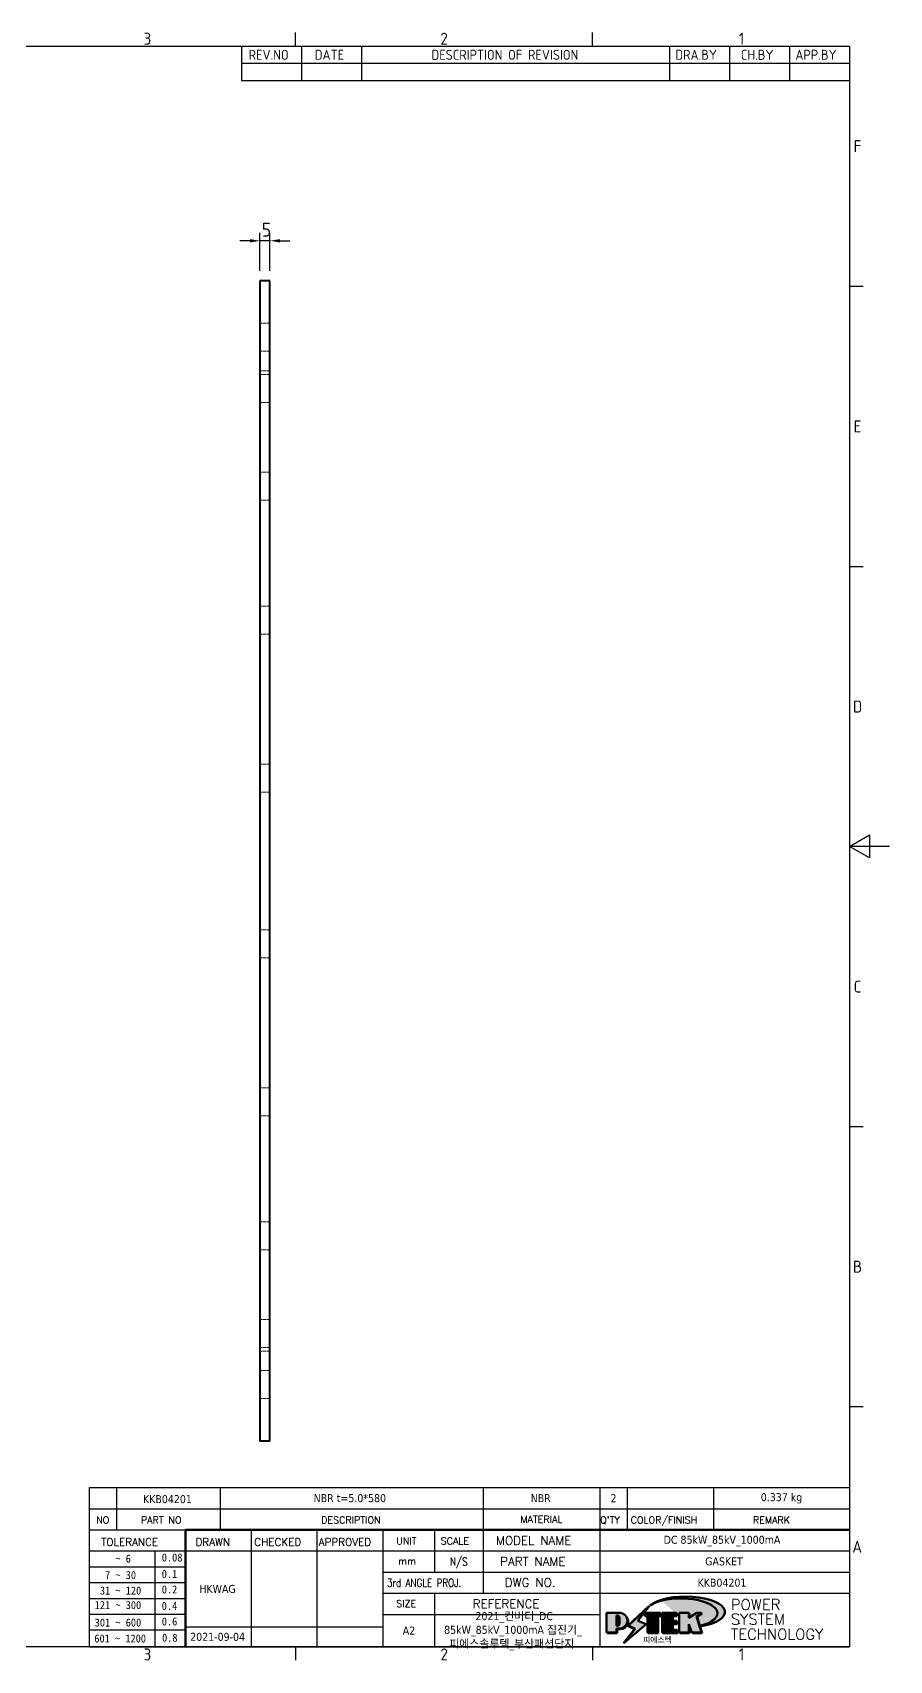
# Model space of a CAD drawing. Header units: millimetres. Extents: x 0 to 1188, y 0 to 840.
# Drawn here: x 760 to 1188, y 13 to 827 of the extents above; entities that cross this region are included whole.
import ezdxf
from ezdxf.enums import TextEntityAlignment as Align

# ---------------------------------------------------------------- set-up
doc = ezdxf.new("R2010")
doc.units = ezdxf.units.MM
doc.header["$LTSCALE"] = 2
doc.linetypes.add('DASHED', pattern=[0.2067, 0.1654, -0.0413])
doc.layers.get('0').update_dxf_attribs({"color": 3, "lineweight": 25})
for name, color, linetype, lineweight in [('가려진 것(ISO)', 2, 'DASHED', 18), ('가시적인 것(ISO)', 3, 'Continuous', 40), ('경계(ISO)', 7, 'Continuous', 25), ('기호(ISO)', 5, 'Continuous', 25), ('제목(ISO)', 5, 'Continuous', 50), ('치수(ISO)', 2, 'Continuous', 25), ('해치(ISO)', 7, 'Continuous', 18)]:
    doc.layers.add(name, color=color, linetype=linetype, lineweight=lineweight)
doc.styles.add('HAN_291', font='')
doc.styles.add('HAN_370', font='', dxfattribs={"width": 2})
doc.styles.add('ISO Proportiona M2B', font='isocp.shx')
doc.styles.add('RC_284', font='ROMANC.shx')
doc.styles.add('RC_287', font='ROMANC.shx')
doc.styles.add('RC_292', font='ROMANC.shx')
doc.styles.add('ROMANT_294', font='romant.shx')
doc.styles.add('문자 텍스트_M2B', font='isocp.shx')
doc.styles.add('치수 텍스트_PSTEK_POSCO', font='isocp.shx')
doc.styles.add('텍스트 스타일198', font='tahoma.ttf')
doc.styles.add('텍스트 스타일333', font='ROMANC.shx', dxfattribs={"width": 0.800000011920929})
doc.styles.get('HAN_291').set_extended_font_data('GulimChe')
doc.styles.get('HAN_370').set_extended_font_data('GulimChe')
doc.dimstyles.new('치수_PSTEK_POSCO', dxfattribs={"dimscale": 2, "dimtxt": 3.5, "dimasz": 2.5, "dimexe": 2, "dimexo": 2.5, "dimgap": 1, "dimtad": 1, "dimrnd": 1e-08, "dimdsep": 46, "dimtxsty": '치수 텍스트_PSTEK_POSCO', "dimcen": 0.09, "dimdle": 10, "dimclrd": 7, "dimclre": 7, "dimclrt": 2, "dimadec": 1, "dimazin": 2, "dimtfac": 1, "dimtmove": 0, "dimatfit": 3, "dimfxl": 0, "dimtolj": 1, "dimlwd": -1, "dimlwe": -1, "dimarcsym": 0})

# ---------------------------------------------------------------- blocks, each defined once
blk = doc.blocks.new('경계 Default Border')
at = {"layer": '경계(ISO)'}
for p, q in [((445.4999923706055, 410), (445.4999923706055, 413.4000015258789)), ((519.7499847412109, 410), (519.7499847412109, 413.4000015258789)), ((584.0000152587891, 350), (587.400016784668, 350)), ((584.0000152587891, 280), (587.400016784668, 280)), ((584.0000152587891, 140), (587.400016784668, 140)), ((584.0000152587891, 70), (587.400016784668, 70)), ((445.4999923706055, 10), (445.4999923706055, 6.599999666213989)), ((519.7499847412109, 10), (519.7499847412109, 6.599999666213989))]:
    blk.add_line(p, q, dxfattribs=at)
at = {"layer": '경계(ISO)', "flags": 128}
for points in [[(10, 10), (10, 410), (584.0000152587891, 410), (584.0000152587891, 10), (10, 10)], [(594.0000152587891, 210), (584.0000152587891, 210), (589.0000152587891, 212.8867530822754), (589.0000152587891, 207.1132469177246), (584.0000152587891, 210)]]:
    blk.add_lwpolyline(points, dxfattribs=at)
at = {"layer": '경계(ISO)', "color": 2, "char_height": 3.00000011920929, "attachment_point": 7, "style": '문자 텍스트_M2B'}
for s, insert in [('3', (407.5435395229536, 410.3713945155963)), ('2', (481.752739416884, 410.3713945155963)), ('1', (556.3610661041481, 410.4)), ('F', (585.0445395201642, 383.4999999403954)), ('E', (585.0445395201642, 313.4713944559917)), ('D', (584.8782702028949, 243.4713944559917)), ('C', (585.0445395201642, 173.4713944559917)), ('B', (584.8782702028949, 103.4713944559917)), ('A', (584.7144008173592, 33.49284856929444)), ('3', (407.5435395229536, 6.57139439638704)), ('2', (481.752739416884, 6.57139439638704)), ('1', (556.3610661041481, 6.59999988079071))]:
    blk.add_mtext(s, dxfattribs=dict(at, insert=insert))
blk = doc.blocks.new('제목 블록 PSTEK')
for color, points in [(252, [(317.2195697678507, 17.0593801673321), (322.0326348870767, 21.62682475217465), (322.2781991042243, 21.94392121864296), (317.0471853425802, 16.97985676345368), (318.7512090904202, 16.1899260703855), (316.0018030350395, 12.71868385740789), (316.3356552234328, 13.00206718743325), (318.9235935156908, 16.2694494742633)]), (5, [(321.6183518841322, 17.4193704504104), (319.5281351041078, 18.24969419629727), (322.4505835294948, 22.02344462252142), (317.2195697678507, 17.0593801673321), (318.9235935156908, 16.2694494742633), (316.1741874603099, 12.79820726128571)]), (1, [(324.4839107253602, 19.60711530335299), (325.2419748254881, 19.60711530335299), (325.2419748254881, 20.25857663940324), (321.2266040451076, 20.25857663940324), (321.2266040451076, 19.60711530335299), (321.9846681452406, 19.60711530335299), (321.9846681452406, 15.3430047401139), (324.4839107253602, 15.3430047401139)]), (252, [(321.9846681452406, 19.60711530335299), (321.4042753185749, 19.60711530335299), (321.4042753185749, 19.45905590879572), (321.9846681452406, 19.45905590879572)]), (252, [(324.6615819988275, 19.45905590879572), (325.4196460989604, 19.45905590879572), (325.4196460989604, 20.11051724484596), (325.2419748254881, 20.11051724484596), (325.2419748254881, 19.60711530335299), (324.4839107253602, 19.60711530335299), (324.4839107253602, 15.3430047401139), (322.1623394187076, 15.3430047401139), (322.1623394187076, 15.19494534555726), (324.6615819988275, 15.19494534555726)]), (1, [(329.2277337269622, 20.25857663940324), (325.65654113025, 20.25857663940324), (325.65654113025, 15.3430047401139), (329.3580259941756, 15.3430047401139), (329.3580259941756, 15.9944660761648), (328.1137701654877, 15.9944660761648), (328.1137701654877, 17.56360607323003), (329.2277337269622, 17.56360607323003), (329.2277337269622, 18.25543873810179), (328.1137701654877, 18.25543873810179), (328.1137701654877, 19.60711530335299), (329.2277337269622, 19.60711530335299)]), (252, [(328.2914414389548, 19.45905590879572), (329.4054050004294, 19.45905590879572), (329.4054050004294, 20.11051724484596), (329.2277337269622, 20.11051724484596), (329.2277337269622, 19.60711530335299), (328.1137701654877, 19.60711530335299), (328.1137701654877, 18.25543873810179), (328.2914414389548, 18.25543873810179)]), (252, [(328.2914414389548, 17.41554667867274), (329.4054050004294, 17.41554667867274), (329.4054050004294, 18.10737934354514), (329.2277337269622, 18.10737934354514), (329.2277337269622, 17.56360607323003), (328.1137701654877, 17.56360607323003), (328.1137701654877, 15.9944660761648), (328.2914414389548, 15.9944660761648)]), (1, [(332.3312149849806, 20.25857663940324), (329.8592894925411, 20.25857663940324), (329.8592894925411, 15.3430047401139), (332.3312149849806, 15.3430047401139), (332.3312149849806, 17.4318630164523), (333.0701931098801, 15.3430047401139), (335.4855464857051, 15.3430047401139), (334.2514536401189, 19.30614745124769), (335.4379594596742, 20.25857663940324), (334.3071782107978, 20.25857663940324), (332.3312149849806, 18.99741471888304)]), (252, [(332.5088862584528, 16.92964231796647), (332.3312149849806, 17.43186301645164), (332.3312149849806, 15.3430047401139), (330.0369607660135, 15.3430047401139), (330.0369607660135, 15.19494534555726), (332.5088862584528, 15.19494534555726)]), (252, [(332.5088862584528, 20.1105172448466), (332.3312149849806, 20.1105172448466), (332.3312149849806, 18.99741471888368), (332.5088862584528, 19.11081371413894)]), (252, [(335.6156307331414, 20.11051724484596), (335.2535118015555, 20.11051724484596), (334.2514536401189, 19.30614745124769), (335.4855464857051, 15.3430047401139), (333.1954852176545, 15.3430047401139), (333.2478643833523, 15.19494534555726), (335.6632177591723, 15.19494534555726), (334.4291249135862, 19.15808805669106)]), (252, [(329.5356972676428, 15.8464066816075), (329.3580259941756, 15.8464066816075), (329.3580259941756, 15.3430047401139), (325.8342124037171, 15.3430047401139), (325.8342124037171, 15.19494534555726), (329.5356972676428, 15.19494534555726)])]:
    blk.add_hatch(color=color).paths.add_polyline_path(points)
h = blk.add_hatch(color=1)
edge = h.paths.add_edge_path(flags=0)
edge.add_line((314.2242174273352, 19.60711530335299), (314.2242174273352, 17.00126995915134))
edge.add_line((314.2242174273352, 17.00126995915134), (314.3485873187598, 17.00126995915134))
edge.add_arc((314.3485873187598, 17.6527312952023), 0.6514613360509371, 270, 360)
edge.add_line((315.0000486548106, 17.6527312952023), (315.0000486548106, 18.95565396730211))
edge.add_arc((314.3485873187598, 18.95565396730212), 0.6514613360508712, 0, 90)
edge.add_line((314.3485873187598, 19.60711530335299), (314.2242174273352, 19.60711530335299))
edge = h.paths.add_edge_path()
edge.add_arc((314.9847713324306, 18.28938669179658), 1.969189947606664, 269.9999999999959, 450)
edge.add_line((314.9847713324306, 20.25857663940318), (311.7664314776902, 20.25857663940324))
edge.add_line((311.7664314776902, 20.25857663940324), (311.7664314776902, 15.3430047401139))
edge.add_line((311.7664314776902, 15.3430047401139), (314.2242174273352, 15.3430047401139))
edge.add_line((314.2242174273352, 15.3430047401139), (314.2242174273352, 16.32019674418991))
edge.add_line((314.2242174273352, 16.32019674418991), (314.9847713324307, 16.32019674418991))
h = blk.add_hatch(color=252)
edge = h.paths.add_edge_path()
edge.add_arc((314.9847713324309, 18.28938669179657), 1.969189947606666, 270, 406.8278729790604)
edge.add_arc((315.1624426058984, 18.1413272972396), 1.969189947606962, -90, 53.560984836317004, ccw=False)
edge.add_line((315.1624426058984, 16.17213734963263), (314.4018887008024, 16.17213734963263))
edge.add_line((314.4018887008024, 16.17213734963263), (314.4018887008024, 15.19494534555726))
edge.add_line((314.4018887008024, 15.19494534555726), (311.9441027511573, 15.19494534555726))
edge.add_line((311.9441027511573, 15.19494534555726), (311.9441027511573, 15.3430047401139))
edge.add_line((311.9441027511573, 15.3430047401139), (314.2242174273352, 15.3430047401139))
edge.add_line((314.2242174273352, 15.3430047401139), (314.2242174273352, 16.32019674418991))
edge.add_line((314.2242174273352, 16.32019674418991), (314.9847713324309, 16.32019674418991))
h = blk.add_hatch(color=252)
edge = h.paths.add_edge_path()
edge.add_line((314.4018887008024, 19.45905590879572), (314.5262585922315, 19.45905590879572))
edge.add_arc((314.5262585922314, 18.80759457274939), 0.6514613360463194, 60.4189348879147, 90.00000000000318, ccw=False)
edge.add_arc((314.3485873187602, 18.95565396730057), 0.6514613360524251, 39.96992292766206, 90.00000000009999)
edge.add_line((314.3485873187591, 19.60711530335307), (314.2242174273352, 19.60711530335298))
edge.add_line((314.2242174273352, 19.60711530335299), (314.2242174273352, 17.00126995915134))
edge.add_line((314.2242174273352, 17.00126995915134), (314.3485873187591, 17.00126995915134))
edge.add_arc((314.3485873187568, 17.652731295233), 0.6514613360816299, 270.0000000002, 274.6930825552478)
edge.add_line((314.4018887008024, 17.0034541317032), (314.4018887008024, 19.45905590879572))
at = {"layer": '해치(ISO)', "true_color": 0x27d1fc}
h = blk.add_hatch(color=140, dxfattribs=at)
edge = h.paths.add_edge_path()
edge.add_ellipse((330.3660919371412, 20.15576403068321), major_axis=(9.100907360794343, 0), ratio=0.4069904968023172, start_angle=301.3098473703837, end_angle=507.7436900681698)
edge.add_ellipse((331.5340919371412, 20.4634168429492), major_axis=(-9.82350664112931, 0), ratio=0.3942600559756514, start_angle=111.51207141178469, end_angle=334.47025347086895, ccw=False)
edge.add_line((335.1363447531188, 16.8601935978785), (335.0955236905705, 16.99119398620872))
at = {"color": 180}
for p, q in [((182.475792979055, 11.79100474011392), (182.4757929790549, 51.56524660363496)), ((182.4757929790549, 51.56524660363496), (372.4757929537551, 51.56524660363496)), ((189.2651435055721, 51.56524660363496), (189.2651435055722, 41.00524660363494)), ((215.2152739891528, 41.00524660363494), (215.2152739891528, 51.56524660363496)), ((280.8758854511282, 51.56524660363496), (280.8758854511282, 41.00524660363494)), ((310.0881549537552, 51.56524660363496), (310.0881549537553, 41.00524660363494)), ((316.9044520275131, 51.56524660363496), (316.9044520275127, 41.00524660363494)), ((338.4566026226726, 51.56524660363496), (338.4566026226727, 41.00524660363494)), ((372.4757929537551, 51.56524660363496), (372.4757929537551, 11.79100474011389)), ((182.475792979055, 46.2852466036349), (372.4757929537551, 46.28524660363492)), ((182.475792979055, 41.00524660363493), (206.451475290024, 41.00524660363493)), ((222.9401812389276, 11.79100474011392), (222.9401812389276, 41.00524660363494)), ((239.4288871878316, 11.79100474011392), (239.4288871878316, 41.00524660363494)), ((255.9175931367356, 11.79100474011392), (255.9175931367356, 41.00524660363494)), ((268.6918866058747, 41.00524660363494), (268.6918866058747, 30.44524660363498)), ((280.8758854511282, 41.00524660363494), (280.8758854511282, 25.16524660363502)), ((310.088154953755, 41.00524660363494), (310.088154953755, 11.79100474011392)), ((182.475792979055, 35.72524660363497), (206.451475290024, 35.72524660363497)), ((198.8621818849491, 12.02524660363491), (198.8621818849491, 35.72524660363497)), ((206.451475290024, 35.72524660363497), (372.4757929537551, 35.72524660363497)), ((182.475792979055, 31.77524660363492), (206.451475290024, 31.77524660363492)), ((255.917593136736, 30.44524660363498), (372.4757929537552, 30.44524660363501)), ((182.475792979055, 27.82524660363487), (206.451475290024, 27.82524660363487)), ((255.9175931367359, 25.16524660363502), (372.4757929537552, 25.165246603635)), ((268.6918866058744, 25.16524660363502), (268.6918866058744, 11.79100474011392)), ((182.475792979055, 23.87524660363505), (206.451475290024, 23.87524660363505)), ((182.475792979055, 19.92524660363478), (206.451475290024, 19.92524660363478)), ((206.451475290024, 16.74100474011396), (255.9175931367359, 16.74100474011396)), ((255.9175931367359, 19.88524660363481), (310.0881549537553, 19.88524660363481)), ((182.475792979055, 15.97524660363496), (206.451475290024, 15.97524660363496)), ((182.475792979055, 11.79100474011392), (372.4757929537551, 11.79100474011389))]:
    blk.add_line(p, q, dxfattribs=at)
at = {"color": 7, "lineweight": 50}
for p, q in [((206.4514752900237, 11.79100474011392), (206.4514752900237, 41.00524660363494)), ((206.451475290024, 41.00524660363494), (372.4757929537551, 41.00524660363496))]:
    blk.add_line(p, q, dxfattribs=at)
at = {"color": 7}
for p, q in [((322.2781991042243, 21.94392121864296), (317.0471853425802, 16.97985676345368)), ((322.4505835294948, 22.02344462252142), (317.2195697678507, 17.0593801673321)), ((317.2195697678507, 17.0593801673321), (322.0326348870767, 21.62682475217465)), ((319.5281351041078, 18.24969419629727), (322.4505835294948, 22.02344462252142)), ((322.0326348870767, 21.62682475217465), (322.2781991042243, 21.94392121864296)), ((311.7664314776902, 20.25900474011391), (311.7664314776902, 15.34300474011391)), ((314.9847713324309, 20.25857663940324), (311.7664314776902, 20.25857663940324)), ((314.9847713324309, 20.25857663940324), (311.7664314776902, 20.25857663940324)), ((311.7664314776902, 20.25857663940324), (311.7664314776902, 15.3430047401139)), ((314.2242174273352, 17.00126995915134), (314.2242174273352, 19.60711530335299)), ((314.2242174273352, 19.60711530335299), (314.3485873187591, 19.60711530335299)), ((314.3485873187591, 19.60711530335299), (314.2242174273352, 19.60711530335299)), ((314.2242174273352, 19.60711530335299), (314.2242174273352, 17.00126995915134)), ((314.2242174273352, 17.00126995915134), (314.2242174273352, 19.60711530335299)), ((314.2242174273352, 19.60711530335299), (314.3485873187591, 19.60711530335299)), ((314.3485873187591, 17.00126995915134), (314.2242174273352, 17.00126995915134)), ((314.2242174273352, 17.00126995915134), (314.3485873187591, 17.00126995915134)), ((314.3485873187591, 17.00126995915134), (314.2242174273352, 17.00126995915134)), ((314.2242174273352, 16.32019674418991), (314.9847713324309, 16.32019674418991)), ((314.2242174273352, 15.3430047401139), (314.2242174273352, 16.32019674418991)), ((314.9847713324309, 16.32019674418991), (314.2242174273352, 16.32019674418991)), ((314.2242174273352, 16.32019674418991), (314.2242174273352, 15.3430047401139)), ((314.2242174273352, 16.32019674418991), (314.9847713324309, 16.32019674418991)), ((314.2242174273352, 15.3430047401139), (314.2242174273352, 16.32019674418991)), ((314.4018887008024, 19.45905590879572), (314.5262585922314, 19.45905590879572)), ((314.4018887008024, 17.0034541317032), (314.4018887008024, 19.45905590879572)), ((315.0000486548106, 18.95565396730275), (315.0000486548106, 17.65273129520161)), ((315.0000486548106, 18.95565396730275), (315.0000486548106, 17.65273129520161)), ((316.1741874603099, 12.79820726128571), (321.6183518841322, 17.4193704504104)), ((317.0471853425802, 16.97985676345368), (318.7512090904202, 16.1899260703855)), ((318.9235935156908, 16.2694494742633), (317.2195697678507, 17.0593801673321)), ((317.2195697678507, 17.0593801673321), (318.9235935156908, 16.2694494742633)), ((321.6183518841322, 17.4193704504104), (319.5281351041078, 18.24969419629727)), ((325.2419748254881, 20.25857663940324), (321.2266040451076, 20.25857663940324)), ((321.2266040451076, 20.25857663940324), (321.2266040451076, 19.60711530335299)), ((325.2419748254881, 20.25857663940324), (321.2266040451076, 20.25857663940324)), ((321.2266040451076, 20.25857663940324), (321.2266040451076, 19.60711530335299)), ((321.2266040451076, 19.60711530335299), (321.9846681452406, 19.60711530335299)), ((321.2266040451076, 19.60711530335299), (321.9846681452406, 19.60711530335299)), ((321.4042753185749, 19.60711530335299), (321.4042753185749, 19.45905590879572)), ((321.9846681452406, 19.60711530335299), (321.4042753185749, 19.60711530335299)), ((321.4042753185749, 19.45905590879572), (321.9846681452406, 19.45905590879572)), ((321.9846681452406, 19.60711530335299), (321.9846681452406, 15.3430047401139)), ((321.9846681452406, 19.45905590879572), (321.9846681452406, 19.60711530335299)), ((321.9846681452406, 19.60711530335299), (321.9846681452406, 15.3430047401139)), ((324.4839107253602, 19.60711530335299), (325.2419748254881, 19.60711530335299)), ((324.4839107253602, 15.3430047401139), (324.4839107253602, 19.60711530335299)), ((325.2419748254881, 19.60711530335299), (324.4839107253602, 19.60711530335299)), ((324.4839107253602, 19.60711530335299), (324.4839107253602, 15.3430047401139)), ((324.4839107253602, 19.60711530335299), (325.2419748254881, 19.60711530335299)), ((324.4839107253602, 15.3430047401139), (324.4839107253602, 19.60711530335299)), ((324.6615819988275, 19.45905590879572), (325.4196460989604, 19.45905590879572)), ((324.6615819988275, 15.19494534555726), (324.6615819988275, 19.45905590879572)), ((325.2419748254881, 19.60711530335299), (325.2419748254881, 20.25857663940324)), ((325.2419748254881, 19.60711530335299), (325.2419748254881, 20.25857663940324)), ((325.4196460989604, 20.11051724484596), (325.2419748254881, 20.11051724484596)), ((325.2419748254881, 20.11051724484596), (325.2419748254881, 19.60711530335299)), ((325.4196460989604, 19.45905590879572), (325.4196460989604, 20.11051724484596)), ((329.2277337269622, 20.25857663940324), (325.65654113025, 20.25857663940324)), ((325.65654113025, 20.25857663940324), (325.65654113025, 15.3430047401139)), ((325.65654113025, 20.25857663940324), (325.65654113025, 15.3430047401139)), ((329.2277337269622, 20.25857663940324), (325.65654113025, 20.25857663940324)), ((328.1137701654877, 18.25543873810179), (328.1137701654877, 19.60711530335299)), ((328.1137701654877, 19.60711530335299), (329.2277337269622, 19.60711530335299)), ((329.2277337269622, 19.60711530335299), (328.1137701654877, 19.60711530335299)), ((328.1137701654877, 19.60711530335299), (328.1137701654877, 18.25543873810179)), ((328.1137701654877, 18.25543873810179), (328.1137701654877, 19.60711530335299)), ((328.1137701654877, 19.60711530335299), (329.2277337269622, 19.60711530335299)), ((329.2277337269622, 18.25543873810179), (328.1137701654877, 18.25543873810179)), ((328.1137701654877, 18.25543873810179), (328.2914414389548, 18.25543873810179)), ((329.2277337269622, 18.25543873810179), (328.1137701654877, 18.25543873810179)), ((328.1137701654877, 17.56360607323003), (329.2277337269622, 17.56360607323003)), ((328.1137701654877, 15.9944660761648), (328.1137701654877, 17.56360607323003)), ((329.2277337269622, 17.56360607323003), (328.1137701654877, 17.56360607323003)), ((328.1137701654877, 17.56360607323003), (328.1137701654877, 15.9944660761648)), ((328.1137701654877, 17.56360607323003), (329.2277337269622, 17.56360607323003)), ((328.1137701654877, 15.9944660761648), (328.1137701654877, 17.56360607323003)), ((328.2914414389548, 18.25543873810179), (328.2914414389548, 19.45905590879572)), ((328.2914414389548, 19.45905590879572), (329.4054050004294, 19.45905590879572)), ((328.2914414389548, 15.9944660761648), (328.2914414389548, 17.41554667867274)), ((328.2914414389548, 17.41554667867274), (329.4054050004294, 17.41554667867274)), ((329.2277337269622, 19.60711530335299), (329.2277337269622, 20.25857663940324)), ((329.2277337269622, 19.60711530335299), (329.2277337269622, 20.25857663940324)), ((329.4054050004294, 20.11051724484596), (329.2277337269622, 20.11051724484596)), ((329.2277337269622, 20.11051724484596), (329.2277337269622, 19.60711530335299)), ((329.2277337269622, 17.56360607323003), (329.2277337269622, 18.25543873810179)), ((329.2277337269622, 17.56360607323003), (329.2277337269622, 18.25543873810179)), ((329.4054050004294, 18.10737934354514), (329.2277337269622, 18.10737934354514)), ((329.2277337269622, 18.10737934354514), (329.2277337269622, 17.56360607323003)), ((329.4054050004294, 19.45905590879572), (329.4054050004294, 20.11051724484596)), ((329.4054050004294, 17.41554667867274), (329.4054050004294, 18.10737934354514)), ((332.3312149849806, 20.25857663940324), (329.8592894925411, 20.25857663940324)), ((329.8592894925411, 20.25857663940324), (329.8592894925411, 15.3430047401139)), ((329.8592894925411, 20.25857663940324), (329.8592894925411, 15.3430047401139)), ((332.3312149849806, 20.25857663940324), (329.8592894925411, 20.25857663940324)), ((334.3071782107978, 20.25857663940324), (332.3312149849806, 18.99741471888304)), ((332.3312149849806, 18.99741471888304), (332.3312149849806, 20.25857663940324)), ((334.3071782107978, 20.25857663940324), (332.3312149849806, 18.99741471888304)), ((332.3312149849806, 18.99741471888304), (332.3312149849806, 20.25857663940324)), ((332.5088862584528, 20.1105172448466), (332.3312149849806, 20.1105172448466)), ((332.3312149849806, 20.1105172448466), (332.3312149849806, 18.99741471888368)), ((332.3312149849806, 18.99741471888368), (332.5088862584528, 19.11081371413894)), ((332.3312149849806, 17.4318630164523), (333.0701931098801, 15.3430047401139)), ((332.3312149849806, 15.3430047401139), (332.3312149849806, 17.4318630164523)), ((332.5088862584528, 16.92964231796647), (332.3312149849806, 17.43186301645164)), ((332.3312149849806, 17.43186301645164), (332.3312149849806, 15.3430047401139)), ((332.3312149849806, 17.4318630164523), (333.0701931098801, 15.3430047401139)), ((332.3312149849806, 15.3430047401139), (332.3312149849806, 17.4318630164523)), ((332.5088862584528, 19.11081371413894), (332.5088862584528, 20.1105172448466)), ((332.5088862584528, 15.19494534555726), (332.5088862584528, 16.92964231796647)), ((334.2514536401189, 19.30614745124769), (335.4379594596742, 20.25857663940324)), ((334.2514536401189, 19.30614745124769), (335.4379594596742, 20.25857663940324)), ((335.2535118015555, 20.11051724484596), (334.2514536401189, 19.30614745124769)), ((335.4855464857051, 15.3430047401139), (334.2514536401189, 19.30614745124769)), ((334.2514536401189, 19.30614745124769), (335.4855464857051, 15.3430047401139)), ((335.4855464857051, 15.3430047401139), (334.2514536401189, 19.30614745124769)), ((335.4379594596742, 20.25857663940324), (334.3071782107978, 20.25857663940324)), ((335.4379594596742, 20.25857663940324), (334.3071782107978, 20.25857663940324)), ((334.4291249135862, 19.15808805669104), (335.6156307331414, 20.11051724484596)), ((335.6632177591723, 15.19494534555726), (334.4291249135862, 19.15808805669104)), ((335.6156307331414, 20.11051724484596), (335.2535118015555, 20.11051724484596)), ((345.0447381189468, 17.50375595811051), (344.9867755289346, 17.689895936919)), ((311.7664314776902, 15.3430047401139), (314.2242174273352, 15.3430047401139)), ((311.7664314776902, 15.3430047401139), (314.2242174273352, 15.3430047401139)), ((314.2242174273352, 15.3430047401139), (311.9441027511573, 15.3430047401139)), ((311.9441027511573, 15.3430047401139), (311.9441027511573, 15.19494534555726)), ((311.9441027511573, 15.19494534555726), (314.4018887008024, 15.19494534555726)), ((314.4018887008024, 16.17213734963263), (315.162442605898, 16.17213734963263)), ((314.4018887008024, 15.19494534555726), (314.4018887008024, 16.17213734963263)), ((318.7512090904202, 16.1899260703855), (316.0018030350395, 12.71868385740789)), ((316.0018030350395, 12.71868385740789), (316.3356552234328, 13.00206718743325)), ((318.9235935156908, 16.2694494742633), (316.1741874603099, 12.79820726128571)), ((316.3356552234328, 13.00206718743325), (318.9235935156908, 16.2694494742633)), ((321.9846681452406, 15.3430047401139), (324.4839107253602, 15.3430047401139)), ((321.9846681452406, 15.3430047401139), (324.4839107253602, 15.3430047401139)), ((324.4839107253602, 15.3430047401139), (322.1623394187076, 15.3430047401139)), ((322.1623394187076, 15.3430047401139), (322.1623394187076, 15.19494534555726)), ((322.1623394187076, 15.19494534555726), (324.6615819988275, 15.19494534555726)), ((325.65654113025, 15.3430047401139), (329.3580259941756, 15.3430047401139)), ((325.65654113025, 15.3430047401139), (329.3580259941756, 15.3430047401139)), ((329.3580259941756, 15.3430047401139), (325.8342124037171, 15.3430047401139)), ((325.8342124037171, 15.3430047401139), (325.8342124037171, 15.19494534555726)), ((325.8342124037171, 15.19494534555726), (329.5356972676428, 15.19494534555726)), ((329.3580259941756, 15.9944660761648), (328.1137701654877, 15.9944660761648)), ((328.1137701654877, 15.9944660761648), (328.2914414389548, 15.9944660761648)), ((329.3580259941756, 15.9944660761648), (328.1137701654877, 15.9944660761648)), ((329.3580259941756, 15.3430047401139), (329.3580259941756, 15.9944660761648)), ((329.3580259941756, 15.3430047401139), (329.3580259941756, 15.9944660761648)), ((329.5356972676428, 15.8464066816075), (329.3580259941756, 15.8464066816075)), ((329.3580259941756, 15.8464066816075), (329.3580259941756, 15.3430047401139)), ((329.5356972676428, 15.19494534555726), (329.5356972676428, 15.8464066816075)), ((329.8592894925411, 15.3430047401139), (332.3312149849806, 15.3430047401139)), ((329.8592894925411, 15.3430047401139), (332.3312149849806, 15.3430047401139)), ((332.3312149849806, 15.3430047401139), (330.0369607660135, 15.3430047401139)), ((330.0369607660135, 15.3430047401139), (330.0369607660135, 15.19494534555726)), ((330.0369607660135, 15.19494534555726), (332.5088862584528, 15.19494534555726)), ((333.0701931098801, 15.3430047401139), (335.4855464857051, 15.3430047401139)), ((333.0701931098801, 15.3430047401139), (335.4855464857051, 15.3430047401139)), ((335.4855464857051, 15.3430047401139), (333.1954852176545, 15.3430047401139)), ((333.1954852176545, 15.3430047401139), (333.2478643833523, 15.19494534555726)), ((333.2478643833523, 15.19494534555726), (335.6632177591723, 15.19494534555726))]:
    blk.add_line(p, q, dxfattribs=at)
at = {"color": 5}
for p, q in [((322.4505835294948, 22.02344462252142), (317.2195697678507, 17.0593801673321)), ((319.5281351041078, 18.24969419629727), (322.4505835294948, 22.02344462252142)), ((316.1741874603099, 12.79820726128571), (321.6183518841322, 17.4193704504104)), ((317.2195697678507, 17.0593801673321), (318.9235935156908, 16.2694494742633)), ((321.6183518841322, 17.4193704504104), (319.5281351041078, 18.24969419629727)), ((318.9235935156908, 16.2694494742633), (316.1741874603099, 12.79820726128571))]:
    blk.add_line(p, q, dxfattribs=at)
at = {"color": 1}
for p, q in [((314.9847713324309, 20.25857663940324), (311.7664314776902, 20.25857663940324)), ((311.7664314776902, 20.25857663940324), (311.7664314776902, 15.3430047401139)), ((314.2242174273352, 17.00126995915134), (314.2242174273352, 19.60711530335299)), ((314.2242174273352, 19.60711530335299), (314.3485873187591, 19.60711530335299)), ((314.3485873187591, 17.00126995915134), (314.2242174273352, 17.00126995915134)), ((314.2242174273352, 16.32019674418991), (314.9847713324309, 16.32019674418991)), ((314.2242174273352, 15.3430047401139), (314.2242174273352, 16.32019674418991)), ((315.0000486548106, 18.95565396730275), (315.0000486548106, 17.65273129520161)), ((325.2419748254881, 20.25857663940324), (321.2266040451076, 20.25857663940324)), ((321.2266040451076, 20.25857663940324), (321.2266040451076, 19.60711530335299)), ((321.2266040451076, 19.60711530335299), (321.9846681452406, 19.60711530335299)), ((321.9846681452406, 19.60711530335299), (321.9846681452406, 15.3430047401139)), ((324.4839107253602, 19.60711530335299), (325.2419748254881, 19.60711530335299)), ((324.4839107253602, 15.3430047401139), (324.4839107253602, 19.60711530335299)), ((325.2419748254881, 19.60711530335299), (325.2419748254881, 20.25857663940324)), ((329.2277337269622, 20.25857663940324), (325.65654113025, 20.25857663940324)), ((325.65654113025, 20.25857663940324), (325.65654113025, 15.3430047401139)), ((328.1137701654877, 18.25543873810179), (328.1137701654877, 19.60711530335299)), ((328.1137701654877, 19.60711530335299), (329.2277337269622, 19.60711530335299)), ((329.2277337269622, 18.25543873810179), (328.1137701654877, 18.25543873810179)), ((328.1137701654877, 17.56360607323003), (329.2277337269622, 17.56360607323003)), ((328.1137701654877, 15.9944660761648), (328.1137701654877, 17.56360607323003)), ((329.2277337269622, 19.60711530335299), (329.2277337269622, 20.25857663940324)), ((329.2277337269622, 17.56360607323003), (329.2277337269622, 18.25543873810179)), ((332.3312149849806, 20.25857663940324), (329.8592894925411, 20.25857663940324)), ((329.8592894925411, 20.25857663940324), (329.8592894925411, 15.3430047401139)), ((334.3071782107978, 20.25857663940324), (332.3312149849806, 18.99741471888304)), ((332.3312149849806, 18.99741471888304), (332.3312149849806, 20.25857663940324)), ((332.3312149849806, 17.4318630164523), (333.0701931098801, 15.3430047401139)), ((332.3312149849806, 15.3430047401139), (332.3312149849806, 17.4318630164523)), ((334.2514536401189, 19.30614745124769), (335.4379594596742, 20.25857663940324)), ((335.4855464857051, 15.3430047401139), (334.2514536401189, 19.30614745124769)), ((335.4379594596742, 20.25857663940324), (334.3071782107978, 20.25857663940324)), ((311.7664314776902, 15.3430047401139), (314.2242174273352, 15.3430047401139)), ((321.9846681452406, 15.3430047401139), (324.4839107253602, 15.3430047401139)), ((325.65654113025, 15.3430047401139), (329.3580259941756, 15.3430047401139)), ((329.3580259941756, 15.9944660761648), (328.1137701654877, 15.9944660761648)), ((329.3580259941756, 15.3430047401139), (329.3580259941756, 15.9944660761648)), ((329.8592894925411, 15.3430047401139), (332.3312149849806, 15.3430047401139)), ((333.0701931098801, 15.3430047401139), (335.4855464857051, 15.3430047401139))]:
    blk.add_line(p, q, dxfattribs=at)
at = {"color": 7}
for centre, radius, start, end in [((314.3485873187598, 18.95565396730211), 0.6514613360508712, 0, 90), ((314.3485873187602, 18.95565396730057), 0.6514613360524251, 39.96992292766117, 90), ((314.3485873187598, 18.95565396730212), 0.6514613360508712, 0, 90), ((314.3485873187597, 17.65273129520228), 0.6514613360509381, 270, 0), ((314.3485873187598, 17.6527312952023), 0.6514613360509381, 270, 0), ((314.3485873187568, 17.652731295233), 0.6514613360816299, 270, 274.6930825552478), ((314.5262585922314, 18.80759457274939), 0.6514613360463193, 60.41893488791137, 90), ((314.9847713324309, 18.28938669179658), 1.969189947606665, 270, 90), ((314.9847713324309, 18.28938669179658), 1.969189947606665, 270, 90), ((314.9847713324307, 18.2893866917965), 1.969189947606594, 270, 46.82787297909833), ((315.1624426058984, 18.1413272972396), 1.969189947606961, 270, 53.56098483636067)]:
    blk.add_arc(centre, radius, start, end, dxfattribs=at)
at = {"color": 1}
for centre, radius, start, end in [((314.3485873187598, 18.95565396730211), 0.6514613360508712, 0, 90), ((314.3485873187598, 17.6527312952023), 0.6514613360509381, 270, 0), ((314.9847713324309, 18.28938669179657), 1.969189947606665, 270, 90)]:
    blk.add_arc(centre, radius, start, end, dxfattribs=at)
at = {"layer": '제목(ISO)', "lineweight": 18}
blk.add_line((182.475792979055, 35.72500474011393), (182.475792979055, 11.79100474011392), dxfattribs=at)
at = {"layer": '제목(ISO)'}
for p, q in [((322.2781991042243, 21.94392121864296), (317.0471853425802, 16.97985676345368)), ((322.4505835294948, 22.02344462252142), (317.2195697678507, 17.0593801673321)), ((317.2195697678507, 17.0593801673321), (322.0326348870767, 21.62682475217465)), ((319.5281351041078, 18.24969419629727), (322.4505835294948, 22.02344462252142)), ((322.0326348870767, 21.62682475217465), (322.2781991042243, 21.94392121864296)), ((314.9847713324306, 20.25857663940324), (311.7664314776902, 20.25857663940324)), ((311.7664314776902, 20.25857663940324), (311.7664314776902, 15.3430047401139)), ((314.2242174273352, 17.00126995915134), (314.2242174273352, 19.60711530335299)), ((314.2242174273352, 19.60711530335299), (314.3485873187598, 19.60711530335299)), ((314.3485873187591, 19.60711530335299), (314.2242174273352, 19.60711530335299)), ((314.2242174273352, 19.60711530335299), (314.2242174273352, 17.00126995915134)), ((314.3485873187598, 17.00126995915134), (314.2242174273352, 17.00126995915134)), ((314.2242174273352, 17.00126995915134), (314.3485873187591, 17.00126995915134)), ((314.2242174273352, 15.3430047401139), (314.2242174273352, 16.32019674418991)), ((314.2242174273352, 16.32019674418991), (314.9847713324307, 16.32019674418991)), ((314.9847713324309, 16.32019674418991), (314.2242174273352, 16.32019674418991)), ((314.2242174273352, 16.32019674418991), (314.2242174273352, 15.3430047401139)), ((314.4018887008024, 19.45905590879572), (314.5262585922314, 19.45905590879572)), ((314.4018887008024, 17.0034541317032), (314.4018887008024, 19.45905590879572)), ((315.0000486548106, 18.95565396730211), (315.0000486548106, 17.6527312952023)), ((316.1741874603099, 12.79820726128571), (321.6183518841322, 17.4193704504104)), ((317.0471853425802, 16.97985676345368), (318.7512090904202, 16.1899260703855)), ((317.2195697678507, 17.0593801673321), (318.9235935156908, 16.2694494742633)), ((318.9235935156908, 16.2694494742633), (317.2195697678507, 17.0593801673321)), ((321.6183518841322, 17.4193704504104), (319.5281351041078, 18.24969419629727)), ((325.2419748254881, 20.25857663940324), (321.2266040451076, 20.25857663940324)), ((321.2266040451076, 20.25857663940324), (321.2266040451076, 19.60711530335299)), ((321.2266040451076, 19.60711530335299), (321.9846681452406, 19.60711530335299)), ((321.9846681452406, 19.60711530335299), (321.4042753185749, 19.60711530335299)), ((321.4042753185749, 19.60711530335299), (321.4042753185749, 19.45905590879572)), ((321.4042753185749, 19.45905590879572), (321.9846681452406, 19.45905590879572)), ((321.9846681452406, 19.60711530335299), (321.9846681452406, 15.3430047401139)), ((321.9846681452406, 19.45905590879572), (321.9846681452406, 19.60711530335299)), ((324.4839107253602, 19.60711530335299), (325.2419748254881, 19.60711530335299)), ((324.4839107253602, 15.3430047401139), (324.4839107253602, 19.60711530335299)), ((325.2419748254881, 19.60711530335299), (324.4839107253602, 19.60711530335299)), ((324.4839107253602, 19.60711530335299), (324.4839107253602, 15.3430047401139)), ((324.6615819988275, 19.45905590879572), (325.4196460989604, 19.45905590879572)), ((324.6615819988275, 15.19494534555726), (324.6615819988275, 19.45905590879572)), ((325.2419748254881, 19.60711530335299), (325.2419748254881, 20.25857663940324)), ((325.4196460989604, 20.11051724484596), (325.2419748254881, 20.11051724484596)), ((325.2419748254881, 20.11051724484596), (325.2419748254881, 19.60711530335299)), ((325.4196460989604, 19.45905590879572), (325.4196460989604, 20.11051724484596)), ((329.2277337269622, 20.25857663940324), (325.65654113025, 20.25857663940324)), ((325.65654113025, 20.25857663940324), (325.65654113025, 15.3430047401139)), ((328.1137701654877, 18.25543873810179), (328.1137701654877, 19.60711530335299)), ((328.1137701654877, 19.60711530335299), (329.2277337269622, 19.60711530335299)), ((329.2277337269622, 19.60711530335299), (328.1137701654877, 19.60711530335299)), ((328.1137701654877, 19.60711530335299), (328.1137701654877, 18.25543873810179)), ((329.2277337269622, 18.25543873810179), (328.1137701654877, 18.25543873810179)), ((328.1137701654877, 18.25543873810179), (328.2914414389548, 18.25543873810179)), ((328.1137701654877, 15.9944660761648), (328.1137701654877, 17.56360607323003)), ((328.1137701654877, 17.56360607323003), (329.2277337269622, 17.56360607323003)), ((329.2277337269622, 17.56360607323003), (328.1137701654877, 17.56360607323003)), ((328.1137701654877, 17.56360607323003), (328.1137701654877, 15.9944660761648)), ((328.2914414389548, 19.45905590879572), (329.4054050004294, 19.45905590879572)), ((328.2914414389548, 18.25543873810179), (328.2914414389548, 19.45905590879572)), ((328.2914414389548, 17.41554667867274), (329.4054050004294, 17.41554667867274)), ((328.2914414389548, 15.9944660761648), (328.2914414389548, 17.41554667867274)), ((329.2277337269622, 19.60711530335299), (329.2277337269622, 20.25857663940324)), ((329.4054050004294, 20.11051724484596), (329.2277337269622, 20.11051724484596)), ((329.2277337269622, 20.11051724484596), (329.2277337269622, 19.60711530335299)), ((329.2277337269622, 17.56360607323003), (329.2277337269622, 18.25543873810179)), ((329.4054050004294, 18.10737934354514), (329.2277337269622, 18.10737934354514)), ((329.2277337269622, 18.10737934354514), (329.2277337269622, 17.56360607323003)), ((329.4054050004294, 19.45905590879572), (329.4054050004294, 20.11051724484596)), ((329.4054050004294, 17.41554667867274), (329.4054050004294, 18.10737934354514)), ((332.3312149849806, 20.25857663940324), (329.8592894925411, 20.25857663940324)), ((329.8592894925411, 20.25857663940324), (329.8592894925411, 15.3430047401139)), ((334.3071782107978, 20.25857663940324), (332.3312149849806, 18.99741471888304)), ((332.3312149849806, 18.99741471888304), (332.3312149849806, 20.25857663940324)), ((332.5088862584528, 20.1105172448466), (332.3312149849806, 20.1105172448466)), ((332.3312149849806, 20.1105172448466), (332.3312149849806, 18.99741471888368)), ((332.3312149849806, 18.99741471888368), (332.5088862584528, 19.11081371413894)), ((332.3312149849806, 15.3430047401139), (332.3312149849806, 17.4318630164523)), ((332.3312149849806, 17.4318630164523), (333.0701931098801, 15.3430047401139)), ((332.5088862584528, 16.92964231796647), (332.3312149849806, 17.43186301645164)), ((332.3312149849806, 17.43186301645164), (332.3312149849806, 15.3430047401139)), ((332.5088862584528, 19.11081371413894), (332.5088862584528, 20.1105172448466)), ((332.5088862584528, 15.19494534555726), (332.5088862584528, 16.92964231796647)), ((334.2514536401189, 19.30614745124769), (335.4379594596742, 20.25857663940324)), ((335.2535118015555, 20.11051724484596), (334.2514536401189, 19.30614745124769)), ((335.4855464857051, 15.3430047401139), (334.2514536401189, 19.30614745124769)), ((334.2514536401189, 19.30614745124769), (335.4855464857051, 15.3430047401139)), ((335.4379594596742, 20.25857663940324), (334.3071782107978, 20.25857663940324)), ((334.4291249135862, 19.15808805669106), (335.6156307331414, 20.11051724484596)), ((335.6632177591723, 15.19494534555726), (334.4291249135862, 19.15808805669106)), ((335.6156307331414, 20.11051724484596), (335.2535118015555, 20.11051724484596)), ((311.7664314776902, 15.3430047401139), (314.2242174273352, 15.3430047401139)), ((314.2242174273352, 15.3430047401139), (311.9441027511573, 15.3430047401139)), ((311.9441027511573, 15.3430047401139), (311.9441027511573, 15.19494534555726)), ((311.9441027511573, 15.19494534555726), (314.4018887008024, 15.19494534555726)), ((314.4018887008024, 15.19494534555726), (314.4018887008024, 16.17213734963263)), ((314.4018887008024, 16.17213734963263), (315.1624426058984, 16.17213734963263)), ((318.7512090904202, 16.1899260703855), (316.0018030350395, 12.71868385740789)), ((316.0018030350395, 12.71868385740789), (316.3356552234328, 13.00206718743325)), ((318.9235935156908, 16.2694494742633), (316.1741874603099, 12.79820726128571)), ((316.3356552234328, 13.00206718743325), (318.9235935156908, 16.2694494742633)), ((321.9846681452406, 15.3430047401139), (324.4839107253602, 15.3430047401139)), ((324.4839107253602, 15.3430047401139), (322.1623394187076, 15.3430047401139)), ((322.1623394187076, 15.3430047401139), (322.1623394187076, 15.19494534555726)), ((322.1623394187076, 15.19494534555726), (324.6615819988275, 15.19494534555726)), ((325.65654113025, 15.3430047401139), (329.3580259941756, 15.3430047401139)), ((329.3580259941756, 15.3430047401139), (325.8342124037171, 15.3430047401139)), ((325.8342124037171, 15.3430047401139), (325.8342124037171, 15.19494534555726)), ((325.8342124037171, 15.19494534555726), (329.5356972676428, 15.19494534555726)), ((329.3580259941756, 15.9944660761648), (328.1137701654877, 15.9944660761648)), ((328.1137701654877, 15.9944660761648), (328.2914414389548, 15.9944660761648)), ((329.3580259941756, 15.3430047401139), (329.3580259941756, 15.9944660761648)), ((329.5356972676428, 15.8464066816075), (329.3580259941756, 15.8464066816075)), ((329.3580259941756, 15.8464066816075), (329.3580259941756, 15.3430047401139)), ((329.5356972676428, 15.19494534555726), (329.5356972676428, 15.8464066816075)), ((329.8592894925411, 15.3430047401139), (332.3312149849806, 15.3430047401139)), ((332.3312149849806, 15.3430047401139), (330.0369607660135, 15.3430047401139)), ((330.0369607660135, 15.3430047401139), (330.0369607660135, 15.19494534555726)), ((330.0369607660135, 15.19494534555726), (332.5088862584528, 15.19494534555726)), ((333.0701931098801, 15.3430047401139), (335.4855464857051, 15.3430047401139)), ((335.4855464857051, 15.3430047401139), (333.1954852176545, 15.3430047401139)), ((333.1954852176545, 15.3430047401139), (333.2478643833523, 15.19494534555726)), ((333.2478643833523, 15.19494534555726), (335.6632177591723, 15.19494534555726))]:
    blk.add_line(p, q, dxfattribs=at)
at = {"layer": '제목(ISO)', "color": 4}
blk.add_line((335.1363447531188, 16.8601935978785), (335.0955236905705, 16.99119398620872), dxfattribs=at)
at = {"layer": '제목(ISO)'}
for centre, radius, start, end in [((314.3485873187598, 18.95565396730212), 0.6514613360508712, 0, 90), ((314.3485873187602, 18.95565396730057), 0.6514613360524251, 39.96992292766117, 90), ((314.3485873187598, 17.6527312952023), 0.6514613360509371, 270, 0), ((314.3485873187568, 17.652731295233), 0.6514613360816299, 270, 274.6930825552478), ((314.5262585922314, 18.80759457274939), 0.6514613360463193, 60.41893488791137, 90), ((314.9847713324306, 18.28938669179658), 1.969189947606664, 46.82787297909431, 90), ((314.9847713324307, 18.2893866917965), 1.969189947606594, 270, 46.82787297909833), ((314.9847713324309, 18.28938669179657), 1.969189947606666, 270, 46.8278729790603), ((315.1624426058984, 18.1413272972396), 1.969189947606962, 270, 53.56098483631701)]:
    blk.add_arc(centre, radius, start, end, dxfattribs=at)
at = {"layer": '제목(ISO)', "color": 4}
for centre, major_axis, ratio, start_param, end_param in [((331.5340919371412, 20.4634168429492), (9.82350664112931, 0), 0.3942600559756514, 5.087845455444478, 8.97919982663645), ((330.3660919371412, 20.15576403068321), (9.100907360794343, 0), 0.4069904968023172, 5.258848905294775, 8.861799147915196)]:
    blk.add_ellipse(centre, major_axis=major_axis, ratio=ratio, start_param=start_param, end_param=end_param, dxfattribs=at)
at = {"color": 2}
for s, height, style, p in [('NO', 1.742399930953979, 'RC_284', (184.135398793432, 42.62317362549192)), ('PART NO', 1.742399930953979, 'RC_284', (195.3359407378685, 42.62317362549192)), ('DESCRIPTION', 1.742399930953979, 'RC_284', (240.4025565652523, 42.62317362549192)), ("Q'TY", 1.742399930953979, 'RC_284', (310.1440786515383, 42.62317362549192)), ('COLOR/FINISH', 1.742399930953979, 'RC_284', (317.7725341324144, 42.62317362549192)), ('REMARK', 1.742399930953979, 'RC_284', (348.346649953877, 42.62317362549192)), (' TOLERANCE', 1.899999976158142, 'RC_287', (184.0872874387979, 37.00893196870329)), ('DRAWN', 1.899999976158142, 'RC_287', (208.9766620976279, 37.00893196870329)), ('CHECKED', 1.899999976158142, 'RC_287', (223.6856844514997, 37.00893196870329)), ('APPROVED', 1.899999976158142, 'RC_287', (239.7795453577791, 37.00893196870329)), ('UNIT', 1.742399930953979, 'RC_284', (259.1652673287452, 37.34317362549218)), ('SCALE', 1.742399930953979, 'RC_284', (270.2934779252897, 37.34317362549218)), ('MODEL NAME', 2.178000062704086, 'RC_292', (284.096330289083, 37.25462520371384)), ('    ~ 6', 2.000000029802322, 'HAN_291', (183.7721304966814, 32.8176515608431)), ('0.08', 2.000000029802322, 'HAN_291', (200.5467345600617, 33.09873600004101)), ('mm', 1.742399930953979, 'RC_284', (259.6505418159997, 32.3543089683787)), ('PART NAME', 2.178000062704086, 'RC_292', (285.1416959765849, 32.03045329421792)), ('  7 ~ 30', 2.000000029802322, 'HAN_291', (183.7721304966814, 28.70538114822415)), ('0.1', 2.000000029802322, 'HAN_291', (200.5467345600617, 28.98646558742206)), (' DWG NO.', 2.178000062704086, 'RC_292', (284.8124284083233, 26.75045329421772)), (' 31 ~ 120', 2.000000029802322, 'HAN_291', (183.7721304966814, 24.82628181916237)), ('0.2', 2.000000029802322, 'HAN_291', (200.5467345600617, 25.10736625836028)), ('121 ~ 300', 2.000000029802322, 'HAN_291', (183.7721304966814, 21.21401206133254)), ('0.4', 2.000000029802322, 'HAN_291', (200.5467345600617, 20.99509650053045)), ('SIZE', 1.742399930953979, 'RC_284', (259.1652673287452, 21.69497768947366)), ('REFERENCE', 2.178000062704086, 'RC_292', (278.2741065029841, 21.43214925458022)), ('301 ~ 600', 2.000000029802322, 'HAN_291', (183.7721304966814, 16.83491273227077)), ('0.6', 2.000000029802322, 'HAN_291', (200.5467345600617, 17.11599717146868)), ('601 ~ 1200', 2.000000029802322, 'HAN_291', (183.6802025156883, 12.84759660881125)), ('0.8', 2.000000029802322, 'HAN_291', (200.6097246063884, 13.05732192299702))]:
    blk.add_text(s, height=height, dxfattribs=dict(at, style=style)).set_placement(p)
at = {"color": 2, "style": 'RC_284'}
blk.add_text('MATERIAL', height=1.742399930953979, dxfattribs=at).set_placement((295.4820202024417, 43.64524660363492), align=Align.MIDDLE_CENTER)
at = {"color": 7, "style": '텍스트 스타일333', "width": 0.7999999523162842}
blk.add_text('N/S', height=2.000000029802322, dxfattribs=at).set_placement((274.7838860285014, 33.08524660363496), align=Align.MIDDLE_CENTER)
at = {"color": 2, "style": '텍스트 스타일333', "width": 0.7999999523162842}
blk.add_text('3rd ANGLE PROJ.', height=2.000000029802322, dxfattribs=at).set_placement((256.8430306642954, 26.76148381654429))
at = {"color": 7, "style": 'ROMANT_294'}
for s, p in [('POWER', (342.82727231297, 20.97115304607566)), ('SYSTEM', (342.82727231297, 17.3284636719184)), ('TECHNOLOGY', (342.82727231297, 13.57194088644453))]:
    blk.add_text(s, height=2.700000107288361, dxfattribs=at).set_placement(p)
at = {"color": 7, "insert": (320.8519732224835, 14.21236326823155), "char_height": 1.400000005960464, "attachment_point": 1, "line_spacing_factor": 0.3319999873638153, "style": 'HAN_370'}
blk.add_mtext('\\fHY견고딕|b0|i0;\\H1.4000;피에스텍', dxfattribs=at)
at = {"layer": '제목(ISO)', "color": 7, "style": '텍스트 스타일198'}
for tag, p in [('부품_번호_001', (195.8461147530121, 47.68004260673702)), ('설명_001', (238.5191985610906, 47.92245856837096)), ('재질_001', (292.7761773320554, 47.92524658873383)), ("3._Q'TY_001", (312.7327037528258, 47.90442725317898)), ('질량\\P3;_001', (350.3046145979153, 48.1643332325385)), ('1._MODEL_NAME_001', (326.0176446881414, 37.52172745615292)), ('제목_001', (336.3979558886313, 32.12268535370653)), ('부품_번호_001', (334.505355006244, 26.8052465951949)), ('설계자_001', (209.9396160013646, 25.23446884679021)), ('프로젝트_001', (278.9744245225954, 18.43818283951269)), ('시트_크기_001', (260.7896290458918, 14.81730632141838)), ('프로젝트_002', (271.1389644161678, 15.01430360086118)), ('작성_날짜_001', (207.6508315629738, 13.26600473167383)), ('프로젝트_003', (272.3954135944161, 11.55047762554502))]:
    blk.add_attdef(tag, p, '', height=2.000000029802322, dxfattribs=at)
for tag, p in [('4._COLOR', (327.6805273250926, 48.92524660363493)), ('점검자', (231.1845342133799, 26.23312567187446)), ('엔지니어링_승인자', (247.673240162284, 26.23312567187446)), ('점검_날짜', (231.1845342133799, 14.26600474011394)), ('엔지니어링_승인_날짜', (247.6732401622839, 14.26600474011394))]:
    blk.add_attdef(tag, text='', height=2.000000029802322, dxfattribs=at).set_placement(p, align=Align.MIDDLE_CENTER)
blk = doc.blocks.new('리비전 내역')
at = {"layer": '기호(ISO)'}
for p, q in [((432.0000152587891, 410), (584.0000152587891, 410)), ((432.0000152587891, 410), (432.0000152587891, 405.72)), ((447.0000152587891, 410), (447.0000152587891, 405.72)), ((462.0000152587891, 410), (462.0000152587891, 405.72)), ((539.0000152587891, 410), (539.0000152587891, 405.72)), ((554.0000152587891, 410), (554.0000152587891, 405.72)), ((569.0000152587891, 410), (569.0000152587891, 405.72)), ((584.0000152587891, 410), (584.0000152587891, 405.72)), ((432.0000152587891, 405.72), (584.0000152587891, 405.72)), ((432.0000152587891, 405.72), (432.0000152587891, 401.4400000000001)), ((447.0000152587891, 405.72), (447.0000152587891, 401.4400000000001)), ((462.0000152587891, 405.72), (462.0000152587891, 401.4400000000001)), ((539.0000152587891, 405.72), (539.0000152587891, 401.4400000000001)), ((554.0000152587891, 405.72), (554.0000152587891, 401.4400000000001)), ((569.0000152587891, 405.72), (569.0000152587891, 401.4400000000001)), ((584.0000152587891, 405.72), (584.0000152587891, 401.4400000000001)), ((432.0000152587891, 401.4400000000001), (584.0000152587891, 401.4400000000001))]:
    blk.add_line(p, q, dxfattribs=at)
at = {"layer": '기호(ISO)', "color": 2, "char_height": 2.5, "attachment_point": 7, "style": 'ISO Proportiona M2B'}
for s, insert in [('REV.NO', (433.7871316270198, 406.5831824209448)), ('DATE', (450.3142470316257, 406.5831824209448)), ('DESCRIPTION OF REVISION', (479.507035692152, 406.5831824209448)), ('DRA.BY', (540.4757492141094, 406.5831824209448)), ('CH.BY', (556.8643067674008, 406.5831824209448)), ('APP.BY', (570.4777492192294, 406.5831824209448))]:
    blk.add_mtext(s, dxfattribs=dict(at, insert=insert))
blk = doc.blocks.new('*D23')
at = {"layer": 'Defpoints', "color": 0, "transparency": 16777216}
for p in [(873.2400518583148, 722.7308719660746), (873.2400518583148, 702.7308719660746), (878.2400518583148, 702.7308719660746)]:
    blk.add_point(p, dxfattribs=at)
at = {"layer": '치수(ISO)', "color": 7, "transparency": 16777216}
for p, q in [((873.2400518583148, 707.7308719660746), (873.2400518583148, 726.7308719660746)), ((878.2400518583148, 707.7308719660746), (878.2400518583148, 726.7308719660746)), ((868.2400518583148, 722.7308719660746), (863.2400518583148, 722.7308719660746)), ((878.2400518583148, 722.7308719660746), (873.2400518583148, 722.7308719660746)), ((883.2400518583148, 722.7308719660746), (888.2400518583148, 722.7308719660746))]:
    blk.add_line(p, q, dxfattribs=at)
for points in [[(868.2400518583148, 723.564205299408), (868.2400518583148, 721.8975386327412), (873.2400518583148, 722.7308719660746)], [(883.2400518583148, 723.564205299408), (883.2400518583148, 721.8975386327412), (878.2400518583148, 722.7308719660746)]]:
    blk.add_solid(points, dxfattribs=at)
at = {"layer": '치수(ISO)', "color": 2, "transparency": 16777216, "insert": (874.1950771114842, 728.2308719660746), "char_height": 7, "attachment_point": 4, "style": '치수 텍스트_PSTEK_POSCO'}
blk.add_mtext('\\A1;5', dxfattribs=at)

msp = doc.modelspace()

# ---------------------------------------------------------------- linework, layer by layer
at = {"layer": '가려진 것(ISO)', "ltscale": 4.761641502380371}
for p, q in [((878.2400518583272, 681.4682822237859), (873.2400518583272, 681.4682822237859)), ((878.2400518583272, 667.4682822237858), (873.2400518583272, 667.4682822237858)), ((878.2400518583148, 657.7308719660746), (873.2400518583148, 657.7308719660746)), ((878.2400518583505, 655.8476008759918), (873.2400518583505, 655.8476008759918)), ((878.2400518583505, 641.8476008759919), (873.2400518583505, 641.8476008759919)), ((878.2400518583704, 607.1141689805095), (873.2400518583704, 607.1141689805095)), ((878.2400518583704, 593.1141689805095), (873.2400518583704, 593.1141689805095)), ((878.2400518583848, 540.0383543970543), (873.2400518583848, 540.0383543970543)), ((878.2400518583848, 526.0383543970543), (873.2400518583848, 526.0383543970543)), ((878.2400518583925, 461.1860052017357), (873.2400518583925, 461.1860052017357)), ((878.2400518583925, 447.1860052017357), (873.2400518583925, 447.1860052017357)), ((878.2400518583925, 378.2757387304134), (873.2400518583925, 378.2757387304134)), ((878.2400518583925, 364.2757387304134), (873.2400518583925, 364.2757387304134)), ((878.2400518583848, 299.4233895350948), (873.2400518583848, 299.4233895350948)), ((878.2400518583848, 285.4233895350948), (873.2400518583848, 285.4233895350948)), ((878.2400518583704, 232.3475749516396), (873.2400518583704, 232.3475749516396)), ((878.2400518583704, 218.3475749516397), (873.2400518583704, 218.3475749516397)), ((878.2400518583505, 183.6141430561574), (873.2400518583505, 183.6141430561574)), ((878.2400518583505, 169.6141430561574), (873.2400518583505, 169.6141430561574)), ((878.2400518583148, 167.7308719660746), (873.2400518583148, 167.7308719660746)), ((878.2400518583272, 157.9934617083634), (873.2400518583272, 157.9934617083634)), ((878.2400518583272, 143.9934617083634), (873.2400518583272, 143.9934617083634))]:
    msp.add_line(p, q, dxfattribs=at)
at = {"layer": '가시적인 것(ISO)'}
for p, q in [((873.2400518583148, 702.7308719660746), (873.2400518583148, 122.7308719660746)), ((878.2400518583148, 702.7308719660746), (873.2400518583148, 702.7308719660746)), ((878.2400518583148, 122.7308719660746), (878.2400518583148, 702.7308719660746)), ((878.2400518583148, 122.7308719660746), (873.2400518583148, 122.7308719660746))]:
    msp.add_line(p, q, dxfattribs=at)

# ---------------------------------------------------------------- block references
at = {"xscale": 2, "yscale": 2, "zscale": 2}
msp.add_blockref('경계 Default Border', (0, 0), dxfattribs=at)
ref = msp.add_blockref('제목 블록 PSTEK', (423.0484140924897, -3.58200948022779), dxfattribs=dict(xscale=2, yscale=2, zscale=2))
ref.add_attrib('설계자_001', 'HKWAG', (842.9276460952188, 46.88692821335263), dxfattribs={"layer": '제목(ISO)', "color": 7, "height": 4.000000059604645, "style": '텍스트 스타일198'})
ref.add_attrib('프로젝트_001', '2021_컨버터_DC', (980.9972631376803, 33.29435619879759), dxfattribs={"layer": '제목(ISO)', "color": 7, "height": 4.000000059604645, "style": '텍스트 스타일198'})
ref.add_attrib('시트_크기_001', 'A2', (944.6276721842731, 26.05260316260896), dxfattribs={"layer": '제목(ISO)', "color": 7, "height": 4.000000059604645, "style": '텍스트 스타일198'})
ref.add_attrib("3._Q'TY_001", '2', (1048.513821598141, 92.22684502613016), dxfattribs={"layer": '제목(ISO)', "color": 7, "height": 4.000000059604645, "style": '텍스트 스타일198'})
ref.add_attrib('작성_날짜_001', '2021-09-04', (838.3500772184373, 22.94999998311987), dxfattribs={"layer": '제목(ISO)', "color": 7, "height": 4.000000059604645, "style": '텍스트 스타일198'})
ref.add_attrib('재질_001', 'NBR', (1008.6007687566, 92.26848369723987), dxfattribs={"layer": '제목(ISO)', "color": 7, "height": 4.000000059604645, "style": '텍스트 스타일198'})
ref.add_attrib('부품_번호_001', 'KKB04201', (1092.059124104977, 50.02848371016201), dxfattribs={"layer": '제목(ISO)', "color": 7, "height": 4.000000059604645, "style": '텍스트 스타일198'})
ref.add_attrib('1._MODEL_NAME_001', 'DC 85kW_85kV_1000mA', (1075.083703468772, 71.46144543207805), dxfattribs={"layer": '제목(ISO)', "color": 7, "height": 4.000000059604645, "style": '텍스트 스타일198'})
ref.add_attrib('질량\\P3;_001', '0.337 kg', (1123.65764328832, 92.74665698484921), dxfattribs={"layer": '제목(ISO)', "color": 7, "height": 4.000000059604645, "style": '텍스트 스타일198'})
ref.add_attrib('설명_001', 'NBR t=5.0*580', (900.0868112146709, 92.26290765651414), dxfattribs={"layer": '제목(ISO)', "color": 7, "height": 4.000000059604645, "style": '텍스트 스타일198'})
ref.add_attrib('부품_번호_001', 'KKB04201', (814.7406435985137, 91.77807573324625), dxfattribs={"layer": '제목(ISO)', "color": 7, "height": 4.000000059604645, "style": '텍스트 스타일198'})
ref.add_attrib('제목_001', 'GASKET', (1095.844325869752, 60.66336122718526), dxfattribs={"layer": '제목(ISO)', "color": 7, "height": 4.000000059604645, "style": '텍스트 스타일198'})
ref.add_attrib('프로젝트_002', '85kW_85kV_1000mA 집진기_', (965.3263429248251, 26.44659772149457), dxfattribs={"layer": '제목(ISO)', "color": 7, "height": 4.000000059604645, "style": '텍스트 스타일198'})
ref.add_attrib('프로젝트_003', '피에스솔루텍_부산패션단지', (967.8392412813217, 19.51894577086226), dxfattribs={"layer": '제목(ISO)', "color": 7, "height": 4.000000059604645, "style": '텍스트 스타일198'})
at = {"layer": '기호(ISO)', "xscale": 2, "yscale": 2, "zscale": 2}
msp.add_blockref('리비전 내역', (0, 0), dxfattribs=at)

# ---------------------------------------------------------------- dimensions: what is measured, and where the dimension line sits
at = {"layer": '치수(ISO)', "color": 7}
dim = msp.add_linear_dim(base=(873.2400518583148, 722.7308719660746), p1=(878.2400518583148, 702.7308719660746), p2=(873.2400518583148, 702.7308719660746), angle=180, dimstyle='치수_PSTEK_POSCO', override={"dimdec": 2, "dimtp": 0, "dimtm": -0, "dimtdec": 2, "dimtofl": 1, "dimatfit": 1}, dxfattribs=at)
dim.commit()
dim.dimension.update_dxf_attribs({"geometry": '*D23', "text_midpoint": (875.7400518583148, 722.7308719660746), "dimtype": 160})

doc.saveas('drawing.dxf')
